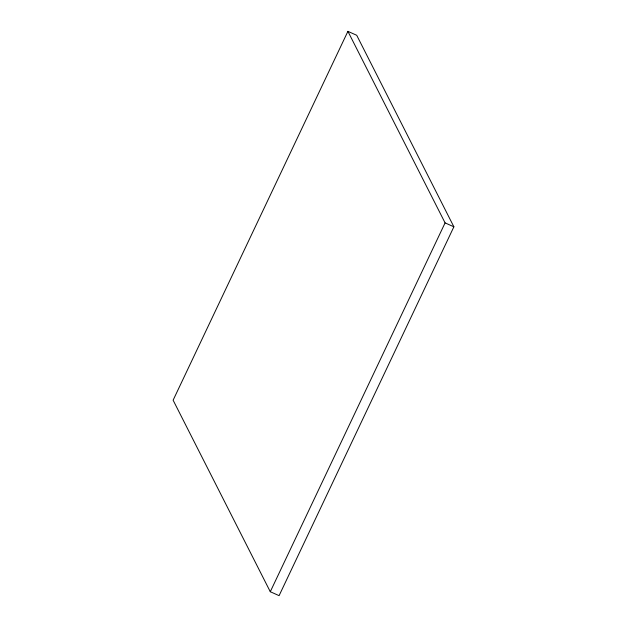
<?xml version="1.0" encoding="UTF-8"?>
<svg xmlns="http://www.w3.org/2000/svg" width="627" height="627" viewBox="0 0 627 627"><rect width="100%" height="100%" fill="white"/><g stroke="black" fill="none" stroke-linecap="round" stroke-linejoin="round"><path stroke-width="0.94" d="M347.907 31.35L173.115 400.191L270.284 591.723L279.093 595.65L453.885 226.809L356.716 35.277L347.907 31.35L445.084 222.883L453.885 226.809M270.284 591.723L445.084 222.883"/></g></svg>
